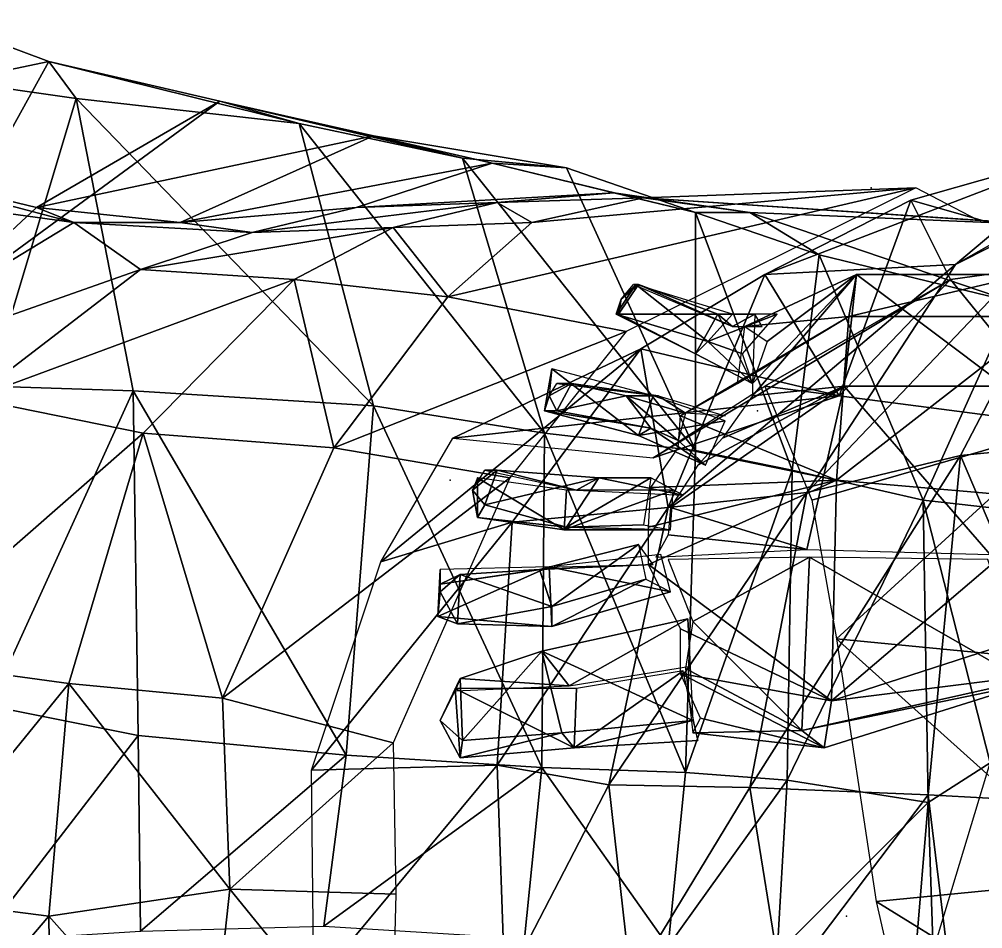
# Model space of a CAD drawing. Extents: x 4.9 to 9.1, y -6.1 to 13.5.
# Drawn here: x 7.29 to 7.938, y 10 to 10.612 of the extents above; entities that cross this region are included whole.
import ezdxf

# ---------------------------------------------------------------- set-up
doc = ezdxf.new("R2010")
doc.units = 0
doc.layers.get('0').update_dxf_attribs({"linetype": 'CONTINUOUS'})

msp = doc.modelspace()

# ---------------------------------------------------------------- linework, layer by layer
at = {"color": 0}
for p in [(7.86344, 10.49862, -0.63), (7.78678, 10.34862, -0.64167), (7.58011, 10.30195, -4.11167), (7.84678, 10.00862, -0.635), (7.84678, 10.00862, -0.635)]:
    msp.add_point(p, dxfattribs=at)
for points in [[(7.23344, 10.61195, 0.19), (7.31011, 10.58362, 0.14833), (7.20678, 10.39695, -0.00833)], [(7.31011, 10.58362, 0.14833), (7.23344, 10.61195, 0.19), (7.24678, 10.57028, 0.22667)], [(7.42511, 10.55695, 0.02667), (7.20678, 10.39695, -0.00833), (7.31011, 10.58362, 0.14833)], [(7.24678, 10.57028, 0.22667), (7.32844, 10.55862, 0.195), (7.31011, 10.58362, 0.14833)], [(7.31011, 10.58362, 0.14833), (7.47844, 10.54195, 0.08833), (7.42511, 10.55695, 0.02667)], [(7.47844, 10.54195, 0.08833), (7.31011, 10.58362, 0.14833), (7.32844, 10.55862, 0.195)], [(7.32844, 10.55862, 0.195), (7.24678, 10.57028, 0.22667), (7.27011, 10.36528, 0.28167)], [(7.20678, 10.39695, -0.00833), (7.42511, 10.55695, 0.02667), (7.30178, 10.48528, -0.09833)], [(7.27011, 10.36528, 0.28167), (7.36678, 10.36195, 0.24), (7.32844, 10.55862, 0.195)], [(7.52844, 10.53362, -0.10667), (7.30178, 10.48528, -0.09833), (7.42511, 10.55695, 0.02667)], [(7.32844, 10.55862, 0.195), (7.52844, 10.35195, 0.135), (7.47844, 10.54195, 0.08833)], [(7.52844, 10.35195, 0.135), (7.32844, 10.55862, 0.195), (7.36678, 10.36195, 0.24)], [(7.42511, 10.55695, 0.02667), (7.58844, 10.51862, -0.05), (7.52844, 10.53362, -0.10667)], [(7.58844, 10.51862, -0.05), (7.42511, 10.55695, 0.02667), (7.47844, 10.54195, 0.08833)], [(8.12511, 10.55028, -1.03333), (7.92011, 10.44695, -1.00333), (8.01344, 10.52528, -0.91833)], [(7.92011, 10.44695, -1.00333), (8.12511, 10.55028, -1.03333), (8.02011, 10.50362, -1.16167)], [(7.47844, 10.54195, 0.08833), (7.64344, 10.33362, 0.015), (7.58844, 10.51862, -0.05)], [(7.64344, 10.33362, 0.015), (7.47844, 10.54195, 0.08833), (7.52844, 10.35195, 0.135)], [(7.30178, 10.48528, -0.09833), (7.52844, 10.53362, -0.10667), (7.39844, 10.47528, -0.19833)], [(7.60844, 10.51528, -0.21), (7.39844, 10.47528, -0.19833), (7.52844, 10.53362, -0.10667)], [(7.52844, 10.53362, -0.10667), (7.65844, 10.51195, -0.16333), (7.60844, 10.51528, -0.21)], [(7.65844, 10.51195, -0.16333), (7.52844, 10.53362, -0.10667), (7.58844, 10.51862, -0.05)], [(8.01344, 10.52528, -0.91833), (7.79178, 10.44028, -0.88667), (7.89011, 10.49028, -0.78333)], [(7.79178, 10.44028, -0.88667), (8.01344, 10.52528, -0.91833), (7.92011, 10.44695, -1.00333)], [(8.01344, 10.52528, -0.91833), (7.89011, 10.49028, -0.78333), (8.02511, 10.45195, -0.68833)], [(7.32678, 10.47528, -0.26833), (7.10844, 10.50528, -0.21167), (7.15011, 10.52195, -0.17667)], [(7.32678, 10.47528, -0.26833), (7.15011, 10.52195, -0.17667), (7.30178, 10.48528, -0.09833)], [(7.20678, 10.39695, -0.00833), (7.30178, 10.48528, -0.09833), (7.15011, 10.52195, -0.17667)], [(7.58844, 10.51862, -0.05), (7.74511, 10.32195, -0.095), (7.65844, 10.51195, -0.16333)], [(7.74511, 10.32195, -0.095), (7.58844, 10.51862, -0.05), (7.64344, 10.33362, 0.015)], [(7.39844, 10.47528, -0.19833), (7.60844, 10.51528, -0.21), (7.51678, 10.48528, -0.29167)], [(7.69011, 10.49528, -0.31), (7.51678, 10.48528, -0.29167), (7.60844, 10.51528, -0.21)], [(7.60844, 10.51528, -0.21), (7.74511, 10.48195, -0.25167), (7.69011, 10.49528, -0.31)], [(7.74511, 10.48195, -0.25167), (7.60844, 10.51528, -0.21), (7.65844, 10.51195, -0.16333)], [(7.74511, 10.48195, -0.25167), (7.65844, 10.51195, -0.16333), (7.74511, 10.32195, -0.095)], [(7.10844, 10.50528, -0.21167), (7.32678, 10.47528, -0.26833), (7.14011, 10.36195, -0.405)], [(8.02011, 10.50362, -1.16167), (7.82011, 10.29362, -1.08667), (7.92011, 10.44695, -1.00333)], [(7.82011, 10.29362, -1.08667), (8.02011, 10.50362, -1.16167), (7.92344, 10.31862, -1.245)], [(8.02511, 10.32862, -1.36667), (7.92344, 10.31862, -1.245), (8.02011, 10.50362, -1.16167)], [(7.57844, 10.42528, -0.605), (7.89344, 10.49862, -0.755), (7.69844, 10.40195, -0.70333)], [(7.89344, 10.49862, -0.755), (7.57844, 10.42528, -0.605), (7.63511, 10.47528, -0.53)], [(7.89344, 10.49862, -0.755), (7.63511, 10.47528, -0.53), (7.71011, 10.49195, -0.46667)], [(7.71011, 10.49195, -0.46667), (7.93511, 10.47695, -0.7), (7.89344, 10.49862, -0.755)], [(7.51678, 10.48528, -0.29167), (7.69011, 10.49528, -0.31), (7.61178, 10.48862, -0.37667)], [(7.71011, 10.49195, -0.46667), (7.61178, 10.48862, -0.37667), (7.69011, 10.49528, -0.31)], [(7.61178, 10.48862, -0.37667), (7.71011, 10.49195, -0.46667), (7.63511, 10.47528, -0.53)], [(7.69011, 10.49528, -0.31), (7.78178, 10.48195, -0.38667), (7.71011, 10.49195, -0.46667)], [(7.78178, 10.48195, -0.38667), (7.69011, 10.49528, -0.31), (7.74511, 10.48195, -0.25167)], [(7.71011, 10.49195, -0.46667), (7.98011, 10.47362, -0.64833), (7.93511, 10.47695, -0.7)], [(7.98011, 10.47362, -0.64833), (7.71011, 10.49195, -0.46667), (7.78178, 10.48195, -0.38667)], [(7.84178, 10.35862, -0.69167), (7.89011, 10.49028, -0.78333), (7.79178, 10.44028, -0.88667)], [(7.89011, 10.49028, -0.78333), (7.84178, 10.35862, -0.69167), (7.91678, 10.43695, -0.58333)], [(7.91678, 10.43695, -0.58333), (8.02511, 10.45195, -0.68833), (7.89011, 10.49028, -0.78333)], [(7.30178, 10.48528, -0.09833), (7.39844, 10.47528, -0.19833), (7.32678, 10.47528, -0.26833)], [(7.39844, 10.47528, -0.19833), (7.51678, 10.48528, -0.29167), (7.44678, 10.46862, -0.36)], [(7.44678, 10.46862, -0.36), (7.61178, 10.48862, -0.37667), (7.54178, 10.47195, -0.44833)], [(7.61178, 10.48862, -0.37667), (7.44678, 10.46862, -0.36), (7.51678, 10.48528, -0.29167)], [(7.63511, 10.47528, -0.53), (7.54178, 10.47195, -0.44833), (7.61178, 10.48862, -0.37667)], [(7.74511, 10.48195, -0.25167), (7.82844, 10.45362, -0.345), (7.78178, 10.48195, -0.38667)], [(7.82844, 10.45362, -0.345), (7.74511, 10.48195, -0.25167), (7.81011, 10.30862, -0.155)], [(7.74511, 10.32195, -0.095), (7.81011, 10.30862, -0.155), (7.74511, 10.48195, -0.25167)], [(7.78178, 10.48195, -0.38667), (7.95844, 10.42195, -0.51833), (7.98011, 10.47362, -0.64833)], [(7.95844, 10.42195, -0.51833), (7.78178, 10.48195, -0.38667), (7.82844, 10.45362, -0.345)], [(7.37178, 10.44362, -0.425), (7.14011, 10.36195, -0.405), (7.32678, 10.47528, -0.26833)], [(7.32678, 10.47528, -0.26833), (7.44678, 10.46862, -0.36), (7.37178, 10.44362, -0.425)], [(7.44678, 10.46862, -0.36), (7.32678, 10.47528, -0.26833), (7.39844, 10.47528, -0.19833)], [(7.37178, 10.44362, -0.425), (7.54178, 10.47195, -0.44833), (7.47511, 10.43695, -0.51)], [(7.54178, 10.47195, -0.44833), (7.37178, 10.44362, -0.425), (7.44678, 10.46862, -0.36)], [(7.57844, 10.42528, -0.605), (7.47511, 10.43695, -0.51), (7.54178, 10.47195, -0.44833)], [(7.54178, 10.47195, -0.44833), (7.63511, 10.47528, -0.53), (7.57844, 10.42528, -0.605)], [(7.81011, 10.30862, -0.155), (7.89844, 10.28862, -0.26333), (7.82844, 10.45362, -0.345)], [(7.95844, 10.42195, -0.51833), (7.82844, 10.45362, -0.345), (7.89844, 10.28862, -0.26333)], [(8.02511, 10.45195, -0.68833), (7.91678, 10.43695, -0.58333), (7.99678, 10.33862, -0.525)], [(7.92011, 10.44695, -1.00333), (7.72678, 10.28362, -0.965), (7.79178, 10.44028, -0.88667)], [(7.72678, 10.28362, -0.965), (7.92011, 10.44695, -1.00333), (7.82011, 10.29362, -1.08667)], [(7.14011, 10.36195, -0.405), (7.37178, 10.44362, -0.425), (7.25844, 10.35695, -0.505)], [(7.47511, 10.43695, -0.51), (7.25844, 10.35695, -0.505), (7.37178, 10.44362, -0.425)], [(7.79178, 10.44028, -0.88667), (7.70844, 10.39028, -0.76833), (7.84178, 10.35862, -0.69167)], [(7.70844, 10.39028, -0.76833), (7.79178, 10.44028, -0.88667), (7.72678, 10.28362, -0.965)], [(7.77844, 10.40528, -4.10167), (7.85344, 10.44028, -4.09833), (7.84844, 10.41195, -4.14167)], [(7.85344, 10.44028, -4.09833), (7.77844, 10.40528, -4.10167), (7.79344, 10.39528, -4.05667)], [(7.78344, 10.35862, -4.08333), (7.84511, 10.36528, -4.04333), (7.85344, 10.44028, -4.09833)], [(7.85344, 10.44028, -4.09833), (7.79344, 10.39528, -4.05667), (7.78344, 10.36695, -4.055)], [(7.85344, 10.44028, -4.09833), (7.78344, 10.36695, -4.055), (7.78344, 10.35862, -4.08333)], [(7.95344, 10.36528, -3.98833), (7.85344, 10.44028, -4.09833), (7.84511, 10.36528, -4.04333)], [(7.84844, 10.41195, -4.14167), (7.96844, 10.44028, -4.06833), (7.98178, 10.41195, -4.13167)], [(7.96844, 10.44028, -4.06833), (7.84844, 10.41195, -4.14167), (7.85344, 10.44028, -4.09833)], [(7.85344, 10.44028, -4.09833), (7.95344, 10.36528, -3.98833), (7.96844, 10.44028, -4.06833)], [(7.25844, 10.35695, -0.505), (7.47511, 10.43695, -0.51), (7.37344, 10.33362, -0.59667)], [(7.50178, 10.32362, -0.67833), (7.37344, 10.33362, -0.59667), (7.47511, 10.43695, -0.51)], [(7.47511, 10.43695, -0.51), (7.57844, 10.42528, -0.605), (7.50178, 10.32362, -0.67833)], [(7.69511, 10.42362, -4.08833), (7.69178, 10.41362, -4.08), (7.70511, 10.43362, -4.08)], [(7.75344, 10.39528, -4.05), (7.70511, 10.43362, -4.08), (7.69178, 10.41362, -4.08)], [(7.69511, 10.42362, -4.08833), (7.70678, 10.43362, -4.095), (7.69344, 10.41362, -4.09833)], [(7.76011, 10.41362, -4.09667), (7.69344, 10.41362, -4.09833), (7.70678, 10.43362, -4.095)], [(7.69511, 10.42362, -4.08833), (7.70344, 10.43362, -4.07667), (7.70678, 10.43362, -4.095)], [(7.77011, 10.40528, -4.06167), (7.70678, 10.43362, -4.095), (7.70344, 10.43362, -4.07667)], [(7.70511, 10.43362, -4.08), (7.75344, 10.39528, -4.05), (7.77011, 10.41362, -4.065)], [(7.70678, 10.43362, -4.095), (7.77011, 10.40528, -4.06167), (7.76011, 10.41362, -4.09667)], [(7.91678, 10.43695, -0.58333), (7.71678, 10.31695, -0.575), (7.79178, 10.36528, -0.47167)], [(7.71678, 10.31695, -0.575), (7.91678, 10.43695, -0.58333), (7.84178, 10.35862, -0.69167)], [(7.79178, 10.36528, -0.47167), (7.99678, 10.33862, -0.525), (7.91678, 10.43695, -0.58333)], [(7.69844, 10.40195, -0.70333), (7.50178, 10.32362, -0.67833), (7.57844, 10.42528, -0.605)], [(7.69511, 10.42362, -4.08833), (7.69344, 10.41362, -4.09833), (7.69178, 10.41362, -4.08)], [(7.89844, 10.28862, -0.26333), (7.95678, 10.28195, -0.37667), (7.95844, 10.42195, -0.51833)], [(7.74511, 10.38695, -4.08167), (7.69178, 10.41362, -4.08), (7.69344, 10.41362, -4.09833)], [(7.69178, 10.41362, -4.08), (7.74511, 10.38695, -4.08167), (7.75344, 10.39528, -4.05)], [(7.69344, 10.41362, -4.09833), (7.76011, 10.41362, -4.09667), (7.74511, 10.38695, -4.08167)], [(7.78344, 10.36695, -4.08333), (7.74511, 10.38695, -4.08167), (7.76011, 10.41362, -4.09667)], [(7.80011, 10.41362, -4.06167), (7.77011, 10.41362, -4.065), (7.75344, 10.39528, -4.05)], [(7.75344, 10.39528, -4.05), (7.77678, 10.38695, -4.06), (7.80011, 10.41362, -4.06167)], [(7.78511, 10.41362, -4.095), (7.76011, 10.41362, -4.09667), (7.77011, 10.40528, -4.06167)], [(7.76011, 10.41362, -4.09667), (7.78511, 10.41362, -4.095), (7.78344, 10.36695, -4.08333)], [(7.77011, 10.40528, -4.06167), (7.79011, 10.40528, -4.06333), (7.78511, 10.41362, -4.095)], [(7.73511, 10.34528, -4.08833), (7.84844, 10.41195, -4.14167), (7.84011, 10.30195, -4.155)], [(7.84844, 10.41195, -4.14167), (7.73511, 10.34528, -4.08833), (7.77344, 10.36695, -4.09)], [(7.84844, 10.41195, -4.14167), (7.77344, 10.36695, -4.09), (7.77844, 10.40528, -4.10167)], [(7.84011, 10.30195, -4.155), (7.98178, 10.41195, -4.13167), (7.99511, 10.28862, -4.12833)], [(7.98178, 10.41195, -4.13167), (7.84011, 10.30195, -4.155), (7.84844, 10.41195, -4.14167)], [(7.50178, 10.32362, -0.67833), (7.69844, 10.40195, -0.70333), (7.62011, 10.30362, -0.735)], [(7.78344, 10.36695, -4.08333), (7.75344, 10.39528, -4.05), (7.74511, 10.38695, -4.08167)], [(7.75344, 10.39528, -4.05), (7.78344, 10.36695, -4.08333), (7.77678, 10.38695, -4.06)], [(7.70844, 10.39028, -0.76833), (7.53344, 10.24695, -0.705), (7.58178, 10.33028, -0.65167)], [(7.53344, 10.24695, -0.705), (7.70844, 10.39028, -0.76833), (7.62178, 10.27362, -0.84833)], [(7.58178, 10.33028, -0.65167), (7.84178, 10.35862, -0.69167), (7.70844, 10.39028, -0.76833)], [(7.72678, 10.28362, -0.965), (7.62178, 10.27362, -0.84833), (7.70844, 10.39028, -0.76833)], [(7.64678, 10.35862, -4.055), (7.64344, 10.34862, -4.04833), (7.64844, 10.37695, -4.04333)], [(7.70678, 10.33195, -4.04), (7.64844, 10.37695, -4.04333), (7.64344, 10.34862, -4.04833)], [(7.64844, 10.37695, -4.04333), (7.70678, 10.33195, -4.04), (7.71678, 10.35862, -4.03333)], [(7.64678, 10.35862, -4.055), (7.66178, 10.36695, -4.06667), (7.65178, 10.34862, -4.07333)], [(7.64678, 10.35862, -4.055), (7.65178, 10.36695, -4.04667), (7.66178, 10.36695, -4.06667)], [(7.72011, 10.35862, -4.03), (7.66178, 10.36695, -4.06667), (7.65178, 10.36695, -4.04667)], [(7.69844, 10.35862, -4.07667), (7.65178, 10.34862, -4.07333), (7.66178, 10.36695, -4.06667)], [(7.66178, 10.36695, -4.06667), (7.72011, 10.35862, -4.03), (7.69844, 10.35862, -4.07667)], [(7.36678, 10.36195, 0.24), (7.27011, 10.36528, 0.28167), (7.27011, 10.15028, 0.29833)], [(7.27011, 10.15028, 0.29833), (7.37011, 10.13028, 0.24667), (7.36678, 10.36195, 0.24)], [(7.36678, 10.36195, 0.24), (7.51011, 10.11695, 0.13), (7.52844, 10.35195, 0.135)], [(7.51011, 10.11695, 0.13), (7.36678, 10.36195, 0.24), (7.37011, 10.13028, 0.24667)], [(7.72844, 10.28362, -4.05), (7.82011, 10.25528, -4.02833), (7.84511, 10.36528, -4.04333)], [(7.84511, 10.36528, -4.04333), (7.74678, 10.31195, -4.06833), (7.72844, 10.28362, -4.05)], [(7.84511, 10.36528, -4.04333), (7.76344, 10.33028, -4.05167), (7.74678, 10.31195, -4.06833)], [(7.84511, 10.36528, -4.04333), (7.78344, 10.35862, -4.08333), (7.76344, 10.33028, -4.05167)], [(7.99678, 10.33862, -0.525), (7.79178, 10.36528, -0.47167), (7.82344, 10.28862, -0.41667)], [(7.94344, 10.25195, -3.94667), (7.84511, 10.36528, -4.04333), (7.82011, 10.25528, -4.02833)], [(7.84511, 10.36528, -4.04333), (7.94344, 10.25195, -3.94667), (7.95344, 10.36528, -3.98833)], [(7.37344, 10.33362, -0.59667), (7.20011, 10.18195, -0.54333), (7.25844, 10.35695, -0.505)], [(7.84178, 10.35862, -0.69167), (7.58178, 10.33028, -0.65167), (7.71678, 10.31695, -0.575)], [(7.64678, 10.35862, -4.055), (7.65178, 10.34862, -4.07333), (7.64344, 10.34862, -4.04833)], [(7.65178, 10.34862, -4.07333), (7.69844, 10.35862, -4.07667), (7.71511, 10.33695, -4.08)], [(7.73844, 10.34695, -4.09167), (7.69844, 10.35862, -4.07667), (7.72011, 10.35862, -4.03)], [(7.73344, 10.32862, -4.08333), (7.71511, 10.33695, -4.08), (7.69844, 10.35862, -4.07667)], [(7.69844, 10.35862, -4.07667), (7.73844, 10.34695, -4.09167), (7.73344, 10.32862, -4.08333)], [(7.76511, 10.34195, -4.06333), (7.71678, 10.35862, -4.03333), (7.70678, 10.33195, -4.04)], [(7.72011, 10.35862, -4.03), (7.76511, 10.34528, -4.06167), (7.73844, 10.34695, -4.09167)], [(7.64178, 10.10862, -0.00333), (7.52844, 10.35195, 0.135), (7.51011, 10.11695, 0.13)], [(7.52844, 10.35195, 0.135), (7.64178, 10.10862, -0.00333), (7.64344, 10.33362, 0.015)], [(7.71511, 10.33695, -4.08), (7.64344, 10.34862, -4.04833), (7.65178, 10.34862, -4.07333)], [(7.64344, 10.34862, -4.04833), (7.71511, 10.33695, -4.08), (7.70678, 10.33195, -4.04)], [(7.70678, 10.33195, -4.04), (7.75178, 10.31195, -4.07167), (7.76511, 10.34195, -4.06333)], [(7.84011, 10.30195, -4.155), (7.73344, 10.32362, -4.08167), (7.73511, 10.34528, -4.08833)], [(7.75178, 10.31195, -4.07167), (7.70678, 10.33195, -4.04), (7.71511, 10.33695, -4.08)], [(7.71511, 10.33695, -4.08), (7.73344, 10.32862, -4.08333), (7.75178, 10.31195, -4.07167)], [(7.99678, 10.33862, -0.525), (7.82344, 10.28862, -0.41667), (7.84011, 10.19528, -0.36)], [(7.84011, 10.19528, -0.36), (8.03011, 10.17695, -0.50667), (7.99678, 10.33862, -0.525)], [(7.20011, 10.18195, -0.54333), (7.37344, 10.33362, -0.59667), (7.32344, 10.16528, -0.63167)], [(7.42678, 10.15528, -0.74), (7.32344, 10.16528, -0.63167), (7.37344, 10.33362, -0.59667)], [(7.37344, 10.33362, -0.59667), (7.50178, 10.32362, -0.67833), (7.42678, 10.15528, -0.74)], [(7.73844, 10.10528, -0.105), (7.64344, 10.33362, 0.015), (7.64178, 10.10862, -0.00333)], [(7.64344, 10.33362, 0.015), (7.73844, 10.10528, -0.105), (7.74511, 10.32195, -0.095)], [(7.92344, 10.31862, -1.245), (8.02511, 10.32862, -1.36667), (8.02344, 10.08362, -1.37167)], [(7.62011, 10.30362, -0.735), (7.42678, 10.15528, -0.74), (7.50178, 10.32362, -0.67833)], [(7.84011, 10.30195, -4.155), (7.71511, 10.29695, -4.09167), (7.73344, 10.32362, -4.08167)], [(7.81011, 10.30862, -0.155), (7.74511, 10.32195, -0.095), (7.73844, 10.10528, -0.105)], [(7.92344, 10.31862, -1.245), (7.78178, 10.09528, -1.12833), (7.82011, 10.29362, -1.08667)], [(7.78178, 10.09528, -1.12833), (7.92344, 10.31862, -1.245), (7.90178, 10.09028, -1.26833)], [(8.02344, 10.08362, -1.37167), (7.90178, 10.09028, -1.26833), (7.92344, 10.31862, -1.245)], [(7.59511, 10.29528, -4.07), (7.61178, 10.30862, -4.08), (7.60344, 10.28528, -4.08667)], [(7.59511, 10.29528, -4.07), (7.60344, 10.30862, -4.05833), (7.61178, 10.30862, -4.08)], [(7.66511, 10.29528, -4.03667), (7.61178, 10.30862, -4.08), (7.60344, 10.30862, -4.05833)], [(7.68011, 10.30362, -4.07833), (7.60344, 10.28528, -4.08667), (7.61178, 10.30862, -4.08)], [(7.61178, 10.30862, -4.08), (7.66511, 10.29528, -4.03667), (7.68011, 10.30362, -4.07833)], [(7.73844, 10.10528, -0.105), (7.80678, 10.10028, -0.17), (7.81011, 10.30862, -0.155)], [(7.89844, 10.28862, -0.26333), (7.81011, 10.30862, -0.155), (7.80678, 10.10028, -0.17)], [(7.42678, 10.15528, -0.74), (7.62011, 10.30362, -0.735), (7.54178, 10.12528, -0.79)], [(7.59511, 10.29528, -4.07), (7.59844, 10.27695, -4.065), (7.59844, 10.30362, -4.05167)], [(7.65678, 10.26862, -4.04), (7.59844, 10.30362, -4.05167), (7.59844, 10.27695, -4.065)], [(7.59844, 10.30362, -4.05167), (7.65678, 10.26862, -4.04), (7.65844, 10.29528, -4.03833)], [(7.60344, 10.28528, -4.08667), (7.68011, 10.30362, -4.07833), (7.65844, 10.27028, -4.07833)], [(7.71511, 10.30362, -4.08833), (7.65844, 10.27028, -4.07833), (7.68011, 10.30362, -4.07833)], [(7.65844, 10.27028, -4.07833), (7.71511, 10.30362, -4.08833), (7.71011, 10.27195, -4.08833)], [(7.73678, 10.29195, -4.05167), (7.68011, 10.30362, -4.07833), (7.66511, 10.29528, -4.03667)], [(7.68011, 10.30362, -4.07833), (7.73678, 10.29195, -4.05167), (7.71511, 10.30362, -4.08833)], [(7.71344, 10.24528, -4.10167), (7.84011, 10.30195, -4.155), (7.83678, 10.15362, -4.16667)], [(7.84011, 10.30195, -4.155), (7.71344, 10.24528, -4.10167), (7.71344, 10.27028, -4.08833)], [(7.84011, 10.30195, -4.155), (7.71344, 10.27028, -4.08833), (7.71511, 10.29695, -4.09167)], [(7.99511, 10.28862, -4.12833), (7.83678, 10.15362, -4.16667), (7.84011, 10.30195, -4.155)], [(7.59511, 10.29528, -4.07), (7.60344, 10.28528, -4.08667), (7.59844, 10.27695, -4.065)], [(7.73011, 10.29528, -4.05333), (7.65844, 10.29528, -4.03833), (7.65678, 10.26862, -4.04)], [(7.65678, 10.26862, -4.04), (7.72844, 10.26862, -4.06333), (7.73011, 10.29528, -4.05333)], [(7.82011, 10.29362, -1.08667), (7.68678, 10.09695, -1.02167), (7.72678, 10.28362, -0.965)], [(7.68678, 10.09695, -1.02167), (7.82011, 10.29362, -1.08667), (7.78178, 10.09528, -1.12833)], [(7.65844, 10.27028, -4.07833), (7.59844, 10.27695, -4.065), (7.60344, 10.28528, -4.08667)], [(7.72678, 10.28362, -0.965), (7.61178, 10.11028, -0.89667), (7.62178, 10.27362, -0.84833)], [(7.61178, 10.11028, -0.89667), (7.72678, 10.28362, -0.965), (7.68678, 10.09695, -1.02167)], [(7.82011, 10.25528, -4.02833), (7.72844, 10.28362, -4.05), (7.72678, 10.26528, -4.065)], [(7.80678, 10.10028, -0.17), (7.90178, 10.08528, -0.26), (7.89844, 10.28862, -0.26333)], [(7.83678, 10.15362, -4.16667), (7.99511, 10.28862, -4.12833), (7.99678, 10.20528, -4.12167)], [(7.89844, 10.28862, -0.26333), (7.94344, 10.11195, -0.36167), (7.95678, 10.28195, -0.37667)], [(7.94344, 10.11195, -0.36167), (7.89844, 10.28862, -0.26333), (7.90178, 10.08528, -0.26)], [(7.59844, 10.27695, -4.065), (7.65844, 10.27028, -4.07833), (7.65678, 10.26862, -4.04)], [(7.62178, 10.27362, -0.84833), (7.48678, 10.10695, -0.75833), (7.53344, 10.24695, -0.705)], [(7.48678, 10.10695, -0.75833), (7.62178, 10.27362, -0.84833), (7.61178, 10.11028, -0.89667)], [(7.72844, 10.26862, -4.06333), (7.65678, 10.26862, -4.04), (7.65844, 10.27028, -4.07833)], [(7.65844, 10.27028, -4.07833), (7.71011, 10.27195, -4.08833), (7.72844, 10.26862, -4.06333)], [(7.82011, 10.25528, -4.02833), (7.72678, 10.26528, -4.065), (7.71844, 10.25028, -4.055)], [(7.70678, 10.25862, -4.08667), (7.64844, 10.21695, -4.08167), (7.64011, 10.24195, -4.07333)], [(7.64011, 10.24195, -4.07333), (7.71678, 10.24528, -4.04833), (7.70678, 10.25862, -4.08667)], [(7.64844, 10.21695, -4.08167), (7.70678, 10.25862, -4.08667), (7.71178, 10.23528, -4.1)], [(7.64678, 10.24362, -4.04167), (7.72844, 10.22695, -4.065), (7.72178, 10.25195, -4.06167)], [(7.82178, 10.25028, -4.02667), (7.72678, 10.24862, -4.045), (7.74344, 10.20695, -4.09)], [(7.74344, 10.20695, -4.09), (7.81678, 10.13362, -4.06667), (7.82178, 10.25028, -4.02667)], [(7.97011, 10.16528, -3.99833), (7.82178, 10.25028, -4.02667), (7.81678, 10.13362, -4.06667)], [(7.82178, 10.25028, -4.02667), (7.97011, 10.16528, -3.99833), (7.94178, 10.24862, -3.95167)], [(7.71678, 10.24528, -4.04833), (7.64011, 10.24195, -4.07333), (7.65344, 10.24362, -4.045)], [(7.83678, 10.15362, -4.16667), (7.73511, 10.20195, -4.11667), (7.71344, 10.24528, -4.10167)], [(7.64678, 10.24362, -4.04167), (7.57344, 10.24195, -4.04833), (7.57178, 10.21028, -4.05333)], [(7.57178, 10.21028, -4.05333), (7.64844, 10.20362, -4.04833), (7.64678, 10.24362, -4.04167)], [(7.57344, 10.22695, -4.065), (7.57178, 10.21028, -4.05333), (7.57344, 10.24195, -4.04833)], [(7.57344, 10.23195, -4.04667), (7.65344, 10.24362, -4.045), (7.64011, 10.24195, -4.07333)], [(7.64011, 10.24195, -4.07333), (7.58678, 10.23862, -4.075), (7.57344, 10.23195, -4.04667)], [(7.57344, 10.22695, -4.065), (7.58678, 10.23862, -4.075), (7.58511, 10.20528, -4.08167)], [(7.57344, 10.22695, -4.065), (7.57344, 10.23195, -4.04667), (7.58678, 10.23862, -4.075)], [(7.64844, 10.21695, -4.08167), (7.58511, 10.20528, -4.08167), (7.58678, 10.23862, -4.075)], [(7.58678, 10.23862, -4.075), (7.64011, 10.24195, -4.07333), (7.64844, 10.21695, -4.08167)], [(7.72844, 10.22695, -4.065), (7.64678, 10.24362, -4.04167), (7.64844, 10.20362, -4.04833)], [(7.71178, 10.23528, -4.1), (7.64844, 10.20362, -4.04833), (7.64844, 10.21695, -4.08167)], [(7.64844, 10.20362, -4.04833), (7.71178, 10.23528, -4.1), (7.72844, 10.22695, -4.065)], [(7.57344, 10.22695, -4.065), (7.58511, 10.20528, -4.08167), (7.57178, 10.21028, -4.05333)], [(7.58511, 10.20528, -4.08167), (7.64844, 10.21695, -4.08167), (7.64844, 10.20362, -4.04833)], [(7.64844, 10.20362, -4.04833), (7.57178, 10.21028, -4.05333), (7.58511, 10.20528, -4.08167)], [(7.74011, 10.20862, -4.09833), (7.64178, 10.18695, -4.13167), (7.66011, 10.16362, -4.08)], [(7.64178, 10.18695, -4.13167), (7.74011, 10.20862, -4.09833), (7.74344, 10.14028, -4.155)], [(7.66011, 10.16362, -4.08), (7.74178, 10.17695, -4.065), (7.74011, 10.20862, -4.09833)], [(7.81678, 10.13362, -4.06667), (7.74344, 10.20695, -4.09), (7.73844, 10.17528, -4.07)], [(7.83678, 10.15362, -4.16667), (7.99678, 10.20528, -4.12167), (7.99678, 10.17362, -4.08667)], [(7.83678, 10.15362, -4.16667), (7.73511, 10.17195, -4.14167), (7.73511, 10.20195, -4.11667)], [(8.02011, 10.03362, -0.51667), (7.84011, 10.19528, -0.36), (7.86678, 10.01862, -0.39667)], [(7.84011, 10.19528, -0.36), (8.02011, 10.03362, -0.51667), (8.03011, 10.17695, -0.50667)], [(7.64178, 10.18695, -4.13167), (7.58844, 10.12695, -4.13), (7.58678, 10.16862, -4.12)], [(7.58678, 10.16862, -4.12), (7.66011, 10.16362, -4.08), (7.64178, 10.18695, -4.13167)], [(7.58844, 10.12695, -4.13), (7.64178, 10.18695, -4.13167), (7.65511, 10.13195, -4.16333)], [(7.74344, 10.14028, -4.155), (7.65511, 10.13195, -4.16333), (7.64178, 10.18695, -4.13167)], [(7.32344, 10.16528, -0.63167), (7.20678, 10.02195, -0.55167), (7.20011, 10.18195, -0.54333)], [(7.73678, 10.17362, -4.07333), (7.66511, 10.16195, -4.07333), (7.66344, 10.12195, -4.09)], [(7.66344, 10.12195, -4.09), (7.74678, 10.12695, -4.09167), (7.73678, 10.17362, -4.07333)], [(7.81678, 10.13362, -4.06667), (7.73844, 10.17528, -4.07), (7.74344, 10.13195, -4.095)], [(7.81678, 10.13362, -4.06667), (7.99678, 10.17362, -4.08667), (7.97011, 10.16528, -3.99833)], [(7.99678, 10.17362, -4.08667), (7.81678, 10.13362, -4.06667), (7.83178, 10.12195, -4.12667)], [(7.99678, 10.17362, -4.08667), (7.83178, 10.12195, -4.12667), (7.83678, 10.15362, -4.16667)], [(7.57344, 10.14028, -4.10667), (7.58678, 10.16862, -4.12), (7.58844, 10.12695, -4.13)], [(7.57344, 10.14028, -4.10667), (7.58344, 10.16028, -4.085), (7.58678, 10.16862, -4.12)], [(7.66011, 10.16362, -4.08), (7.58678, 10.16862, -4.12), (7.58344, 10.16028, -4.085)], [(7.73511, 10.17195, -4.14167), (7.83678, 10.15362, -4.16667), (7.83178, 10.12195, -4.12667)], [(7.83178, 10.12195, -4.12667), (7.74844, 10.14195, -4.14667), (7.73511, 10.17195, -4.14167)], [(7.20678, 10.02195, -0.55167), (7.32344, 10.16528, -0.63167), (7.31011, 10.00862, -0.645)], [(7.43178, 10.02695, -0.73667), (7.31011, 10.00862, -0.645), (7.32344, 10.16528, -0.63167)], [(7.32344, 10.16528, -0.63167), (7.42678, 10.15528, -0.74), (7.43178, 10.02695, -0.73667)], [(7.57344, 10.14028, -4.10667), (7.58678, 10.11528, -4.10167), (7.58344, 10.16195, -4.09)], [(7.66344, 10.12195, -4.09), (7.58344, 10.16195, -4.09), (7.58678, 10.11528, -4.10167)], [(7.58344, 10.16195, -4.09), (7.66344, 10.12195, -4.09), (7.66511, 10.16195, -4.07333)], [(7.54178, 10.12528, -0.79), (7.43178, 10.02695, -0.73667), (7.42678, 10.15528, -0.74)], [(7.37011, 10.13028, 0.24667), (7.27011, 10.15028, 0.29833), (7.26344, 9.99195, 0.28667)], [(7.57344, 10.14028, -4.10667), (7.58844, 10.12695, -4.13), (7.58678, 10.11528, -4.10167)], [(7.74344, 10.14028, -4.155), (7.66344, 10.12195, -4.09), (7.65511, 10.13195, -4.16333)], [(7.66344, 10.12195, -4.09), (7.74344, 10.14028, -4.155), (7.74678, 10.12695, -4.09167)], [(7.83178, 10.12195, -4.12667), (7.74344, 10.13195, -4.095), (7.74844, 10.14195, -4.14667)], [(7.74344, 10.13195, -4.095), (7.83178, 10.12195, -4.12667), (7.81678, 10.13362, -4.06667)], [(7.26344, 9.99195, 0.28667), (7.37178, 9.99862, 0.225), (7.37011, 10.13028, 0.24667)], [(7.51011, 10.11695, 0.13), (7.37011, 10.13028, 0.24667), (7.37178, 9.99862, 0.225)], [(7.65511, 10.13195, -4.16333), (7.58678, 10.11528, -4.10167), (7.58844, 10.12695, -4.13)], [(7.58678, 10.11528, -4.10167), (7.65511, 10.13195, -4.16333), (7.66344, 10.12195, -4.09)], [(7.43178, 10.02695, -0.73667), (7.54178, 10.12528, -0.79), (7.54344, 10.02362, -0.78667)], [(7.37178, 9.99862, 0.225), (7.49511, 10.00195, 0.125), (7.51011, 10.11695, 0.13)], [(7.64178, 10.10862, -0.00333), (7.51011, 10.11695, 0.13), (7.49511, 10.00195, 0.125)], [(7.61178, 10.11028, -0.89667), (7.48844, 9.96195, -0.74167), (7.48678, 10.10695, -0.75833)], [(7.48844, 9.96195, -0.74167), (7.61178, 10.11028, -0.89667), (7.61678, 9.96195, -0.89333)], [(7.49511, 10.00195, 0.125), (7.63011, 9.99362, -0.02333), (7.64178, 10.10862, -0.00333)], [(7.68678, 10.09695, -1.02167), (7.61678, 9.96195, -0.89333), (7.61178, 10.11028, -0.89667)], [(7.72678, 9.98862, -0.11333), (7.64178, 10.10862, -0.00333), (7.63011, 9.99362, -0.02333)], [(7.64178, 10.10862, -0.00333), (7.72678, 9.98862, -0.11333), (7.73844, 10.10528, -0.105)], [(7.90178, 10.08528, -0.26), (7.90511, 9.98528, -0.39167), (7.94344, 10.11195, -0.36167)], [(7.80678, 10.10028, -0.17), (7.73844, 10.10528, -0.105), (7.72678, 9.98862, -0.11333)], [(7.61678, 9.96195, -0.89333), (7.68678, 10.09695, -1.02167), (7.70178, 9.96362, -1.01167)], [(7.78178, 10.09528, -1.12833), (7.70178, 9.96362, -1.01167), (7.68678, 10.09695, -1.02167)], [(7.70178, 9.96362, -1.01167), (7.78178, 10.09528, -1.12833), (7.80344, 9.96028, -1.12)], [(7.72678, 9.98862, -0.11333), (7.80011, 9.98362, -0.18333), (7.80678, 10.10028, -0.17)], [(7.90178, 10.09028, -1.26833), (7.80344, 9.96028, -1.12), (7.78178, 10.09528, -1.12833)], [(7.90178, 10.08528, -0.26), (7.80678, 10.10028, -0.17), (7.80011, 9.98362, -0.18333)], [(7.80344, 9.96028, -1.12), (7.90178, 10.09028, -1.26833), (7.91844, 9.95195, -1.255)], [(8.02344, 10.08362, -1.37167), (7.91844, 9.95195, -1.255), (7.90178, 10.09028, -1.26833)], [(7.80011, 9.98362, -0.18333), (7.89344, 9.98528, -0.26667), (7.90178, 10.08528, -0.26)], [(7.90511, 9.98528, -0.39167), (7.90178, 10.08528, -0.26), (7.89344, 9.98528, -0.26667)], [(7.91844, 9.95195, -1.255), (8.02344, 10.08362, -1.37167), (8.02844, 9.95195, -1.37167)], [(7.86678, 10.01862, -0.39667), (8.05844, 9.90028, -0.495), (8.02011, 10.03362, -0.51667)], [(7.31011, 10.00862, -0.645), (7.43178, 10.02695, -0.73667), (7.41678, 9.88862, -0.75167)], [(7.54011, 9.89362, -0.805), (7.41678, 9.88862, -0.75167), (7.43178, 10.02695, -0.73667)], [(7.43178, 10.02695, -0.73667), (7.54344, 10.02362, -0.78667), (7.54011, 9.89362, -0.805)], [(7.31011, 10.00862, -0.645), (7.19344, 9.87195, -0.56833), (7.20678, 10.02195, -0.55167)], [(8.05844, 9.90028, -0.495), (7.86678, 10.01862, -0.39667), (7.89678, 9.88695, -0.365)], [(7.19344, 9.87195, -0.56833), (7.31011, 10.00862, -0.645), (7.31178, 9.87528, -0.65333)], [(7.41678, 9.88862, -0.75167), (7.31178, 9.87528, -0.65333), (7.31011, 10.00862, -0.645)]]:
    msp.add_3dface(points, dxfattribs=at)

doc.saveas('drawing.dxf')
